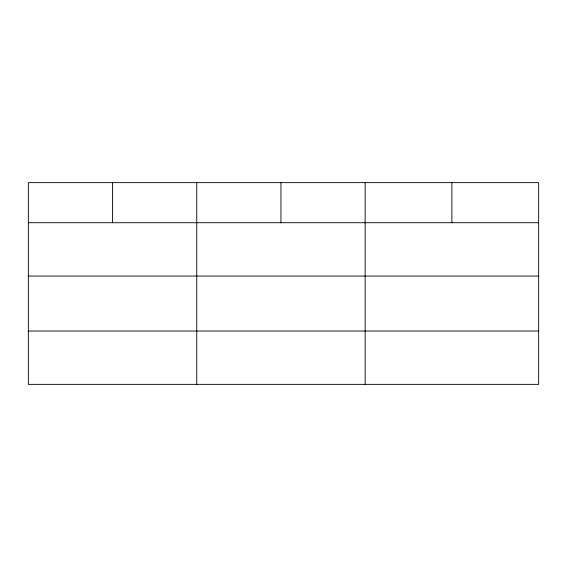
<?xml version="1.0" encoding="UTF-8"?>
<svg xmlns="http://www.w3.org/2000/svg" width="567" height="567" viewBox="0 0 567 567"><rect width="100%" height="100%" fill="white"/><g stroke="black" fill="none" stroke-linecap="round" stroke-linejoin="round"><path stroke-width="0.85" d="M538.65 276.058L538.65 182.638L28.35 182.638L28.35 384.362L538.65 384.362L538.65 276.058L28.35 276.058M28.35 222.718L538.65 222.718M28.35 331.022L538.65 331.022M451.899 182.638L451.899 222.718M365.148 182.638L365.148 384.362M280.948 182.638L280.948 222.718M196.749 182.638L196.749 384.362M112.55 182.638L112.55 222.718"/></g></svg>
